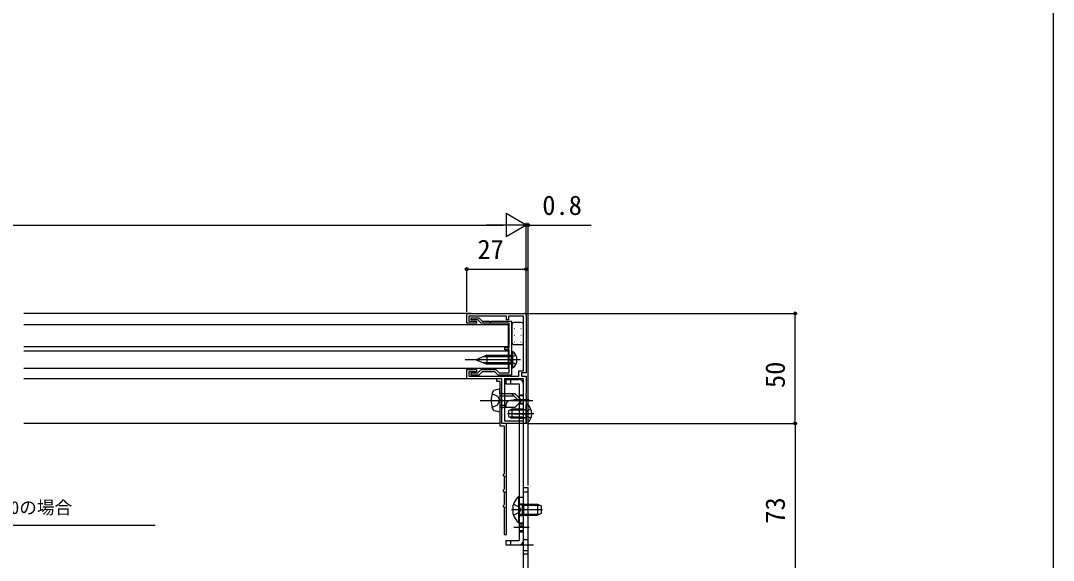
# Model space of a CAD drawing. Units: millimetres, scale not verified. Extents: x -525 to 525, y -783 to 778.
# Drawn here: x 56.8 to 525, y -414.3 to -169.6 of the extents above; entities that cross this region are included whole.
import ezdxf
from ezdxf.enums import TextEntityAlignment as Align

# ---------------------------------------------------------------- set-up
doc = ezdxf.new("R2010")
doc.units = ezdxf.units.MM
doc.header["$LTSCALE"] = 4
for name, color, linetype in [('0-2_YKK_11', 7, 'Continuous'), ('0-4_YKK_12', 2, 'Continuous'), ('0-5_YKK_13', 4, 'Continuous'), ('0-6_YKK_D', 6, 'Continuous'), ('0-7_YKK_ZWAK', 7, 'Continuous')]:
    doc.layers.add(name, color=color, linetype=linetype)
doc.styles.add('ＭＳ ゴシック', font='')
doc.styles.get('ＭＳ ゴシック').set_extended_font_data('MS Gothic')

msp = doc.modelspace()

# ---------------------------------------------------------------- linework, layer by layer
at = {"layer": '0-2_YKK_11'}
msp.add_line((259.001, -302.302), (285.001, -302.302), dxfattribs=at)
for points in [[(260.001, -305.802), (263.501, -305.802), (263.501, -306.802), (259.001, -306.802), (259.001, -302.302)], [(286.001, -303.302), (286.001, -329.302), (283.801, -329.302), (283.801, -330.802), (286.001, -330.802), (286.001, -338.644), (285.881, -338.827), (285.881, -339.377), (286.001, -339.56), (286.001, -347.344), (285.881, -347.527), (285.881, -348.077), (286.001, -348.26), (286.001, -352.302), (275.001, -352.302), (275.001, -345.76), (275.121, -345.577), (275.121, -345.027), (275.001, -344.844), (275.001, -342.26), (275.121, -342.077), (275.121, -341.527), (275.001, -341.344), (275.001, -332.002), (259.001, -332.002), (259.001, -327.802), (263.501, -327.802), (263.501, -328.802), (260.001, -328.802), (260.001, -330.802), (282.601, -330.802), (282.601, -328.302), (284.801, -328.302), (284.801, -303.502), (278.001, -303.502), (278.001, -305.302), (277.001, -305.302), (277.001, -303.502), (260.001, -303.502), (260.001, -305.802)]]:
    msp.add_lwpolyline(points, dxfattribs=at)
for points in [[(279.301, -305.802), (279.301, -330.302), (273.301, -330.302), (271.801, -328.802), (266.001, -328.802), (264.501, -330.302), (261.001, -330.302), (261.001, -329.302), (264.087, -329.302), (265.587, -327.802), (272.216, -327.802), (273.716, -329.302), (278.301, -329.302), (278.301, -318.802), (276.301, -318.802), (276.301, -317.802), (278.301, -317.802), (278.301, -306.802), (265.587, -306.802), (264.087, -305.302), (261.001, -305.302), (261.001, -304.302), (264.501, -304.302), (266.001, -305.802), (269.343, -305.802), (269.527, -305.922), (270.076, -305.922), (270.26, -305.802)], [(277.001, -402.499), (277.001, -352.299), (275.001, -352.299), (275.001, -332.002), (272.501, -332.002), (272.501, -333.002), (274.001, -333.002), (274.001, -341.341), (274.121, -341.524), (274.121, -342.074), (274.001, -342.257), (274.001, -353.299), (276.001, -353.299), (276.001, -375.002), (275.801, -375.202), (275.501, -375.502), (275.501, -376.002), (276.128, -376.002), (276.325, -376.342), (276.001, -376.902), (276.001, -382.002), (275.801, -382.202), (275.501, -382.502), (275.501, -383.002), (276.128, -383.002), (276.325, -383.342), (276.001, -383.902), (276.001, -389.002), (275.801, -389.202), (275.501, -389.502), (275.501, -390.002), (276.128, -390.002), (276.325, -390.342), (276.001, -390.902), (276.001, -402.499)], [(284.801, -351.102), (284.801, -332.002), (276.201, -332.002), (276.201, -351.102)]]:
    msp.add_lwpolyline(points, close=True, dxfattribs=at)
msp.add_arc((285.001, -303.302), 1, 0.00001, 89.99999, dxfattribs=at)
at = {"layer": '0-4_YKK_12'}
for p, q in [((261.001, -302.302), (58.251, -302.302)), ((58.251, -307.302), (278.001, -307.302)), ((278.001, -327.302), (278.001, -307.302)), ((58.251, -317.302), (278.001, -317.302)), ((58.251, -319.302), (278.001, -319.302)), ((278.001, -327.302), (58.251, -327.302)), ((275.001, -332.005), (58.251, -332.005)), ((274.001, -352.305), (58.251, -352.305)), ((279.301, -391.302), (293.301, -391.302)), ((282.301, -391.302), (289.301, -391.302)), ((282.301, -407.302), (289.301, -407.302))]:
    msp.add_line(p, q, dxfattribs=at)
at = {"layer": '0-5_YKK_13'}
for p, q in [((279.501, -307.469), (279.501, -315.469)), ((279.831, -308.063), (279.84, -308.06)), ((283.801, -306.469), (280.501, -306.469)), ((282, -307.81), (282.05, -307.81)), ((282.141, -308.285), (282.225, -308.229)), ((282.574, -307.092), (282.583, -307.088)), ((284.801, -315.469), (284.801, -307.469)), ((279.501, -310.032), (279.535, -310.009)), ((280.43, -310.692), (280.439, -310.689)), ((280.575, -309.185), (280.625, -309.185)), ((280.575, -312.175), (280.625, -312.175)), ((281.257, -312.788), (281.34, -312.733)), ((281.406, -313.187), (281.415, -313.184)), ((282, -310.8), (282.05, -310.8)), ((283.55, -309.587), (283.559, -309.584)), ((283.615, -309.185), (283.665, -309.185)), ((283.615, -312.175), (283.665, -312.175)), ((284.196, -312.199), (284.205, -312.196)), ((280.501, -316.469), (283.801, -316.469)), ((280.575, -315.165), (280.625, -315.165)), ((282, -313.79), (282.05, -313.79)), ((282.052, -315.799), (282.061, -315.796)), ((283.615, -315.165), (283.665, -315.165)), ((284.795, -314.828), (284.801, -314.826)), ((266.681, -321.902), (279.301, -321.902)), ((268.13, -321.302), (268.13, -325.302)), ((268.13, -321.302), (279.301, -321.302)), ((279.301, -319.552), (279.301, -327.052)), ((279.301, -319.552), (279.81, -319.552)), ((279.81, -319.552), (279.81, -327.052)), ((283.422, -323.302), (258.301, -323.302)), ((279.301, -324.702), (266.681, -324.702)), ((279.301, -327.052), (279.81, -327.052)), ((276.801, -332.305), (282.801, -332.305)), ((278.801, -332.305), (278.801, -334.305)), ((282.801, -334.305), (282.801, -405.302)), ((284.801, -405.302), (284.801, -334.305)), ((265.101, -341.802), (289.001, -341.802)), ((274.001, -338.802), (274.001, -344.802)), ((281.001, -338.802), (274.001, -338.802)), ((274.001, -339.702), (280.401, -339.702)), ((284.001, -341.802), (278.801, -341.802)), ((279.501, -338.802), (282.501, -341.802)), ((280.382, -341.302), (287.275, -341.302)), ((281.001, -338.802), (284.001, -341.802)), ((281.001, -344.802), (284.001, -341.802)), ((282.801, -339.302), (284.801, -339.302)), ((282.801, -339.552), (284.801, -339.552)), ((274.001, -343.902), (276.801, -343.902)), ((276.801, -343.802), (276.801, -344.802)), ((279.401, -345.802), (278.001, -346.502)), ((278.001, -346.502), (278.001, -349.102)), ((284.601, -346.181), (278.643, -346.181)), ((284.601, -345.802), (279.401, -345.802)), ((279.401, -345.802), (279.401, -349.802)), ((282.801, -343.052), (284.801, -343.052)), ((282.801, -343.302), (284.801, -343.302)), ((282.801, -345.802), (284.801, -345.802)), ((282.801, -346.052), (284.801, -346.052)), ((284.601, -345.802), (284.601, -349.802)), ((284.601, -345.802), (285.414, -345.947)), ((284.601, -346.181), (285.617, -345.941)), ((286.001, -351.778), (286.001, -343.827)), ((288.078, -345.727), (286.213, -346.657)), ((289.501, -347.802), (277.538, -347.802)), ((278.001, -349.102), (279.401, -349.802)), ((284.601, -349.423), (278.643, -349.423)), ((284.601, -349.802), (279.401, -349.802)), ((280.382, -347.802), (287.275, -347.802)), ((282.801, -349.552), (284.801, -349.552)), ((282.801, -349.802), (284.801, -349.802)), ((284.601, -349.423), (285.617, -349.663)), ((284.601, -349.802), (285.414, -349.658)), ((286.213, -346.657), (285.604, -347.802)), ((286.213, -348.947), (285.604, -347.802)), ((288.078, -349.877), (286.213, -348.947)), ((284.801, -381.302), (286.801, -381.302)), ((284.801, -423.302), (284.801, -381.302)), ((284.801, -383.235), (286.801, -383.235)), ((286.801, -423.302), (286.801, -381.302)), ((282.554, -385.402), (282.801, -385.402)), ((282.554, -385.402), (282.554, -397.202)), ((282.801, -397.202), (282.801, -385.402)), ((282.801, -385.652), (284.801, -385.652)), ((280.219, -388.802), (282.936, -390.157)), ((280.219, -393.802), (282.936, -392.447)), ((282.801, -388.652), (284.801, -388.652)), ((283.545, -391.302), (282.936, -390.157)), ((283.545, -391.302), (282.936, -392.447)), ((284.201, -389.235), (283.278, -389.042)), ((284.201, -388.802), (283.606, -389.018)), ((284.201, -388.802), (284.201, -393.802)), ((284.201, -388.802), (291.101, -388.802)), ((284.201, -389.235), (292.022, -389.235)), ((284.801, -389.012), (284.801, -394.012)), ((284.801, -389.202), (286.801, -389.202)), ((291.101, -388.802), (292.801, -389.602)), ((291.101, -388.802), (291.101, -393.802)), ((292.801, -393.002), (291.101, -393.802)), ((292.801, -389.602), (292.801, -393.002)), ((282.554, -397.202), (282.801, -397.202)), ((282.801, -393.952), (284.801, -393.952)), ((282.801, -397.302), (284.801, -397.302)), ((282.801, -397.802), (284.801, -397.802)), ((284.201, -393.369), (283.278, -393.563)), ((284.201, -393.802), (283.606, -393.586)), ((284.201, -393.369), (292.022, -393.369)), ((284.201, -393.802), (291.101, -393.802)), ((284.801, -393.402), (286.801, -393.402)), ((280.382, -399.302), (287.275, -399.302)), ((282.801, -398.571), (284.801, -398.571)), ((282.801, -400.802), (284.801, -400.802)), ((282.801, -401.302), (284.801, -401.302)), ((276.801, -405.302), (282.801, -405.302)), ((278.801, -405.302), (278.801, -407.302)), ((284.801, -404.802), (286.801, -404.802)), ((284.801, -409.802), (286.801, -409.802)), ((284.801, -411.302), (286.801, -411.302))]:
    msp.add_line(p, q, dxfattribs=at)
for points in [[(268.13, -321.302), (263.301, -323.302), (268.13, -325.302)], [(279.301, -321.302), (279.301, -325.302), (268.13, -325.302)], [(281.311, -321.252), (279.455, -322.157), (278.846, -323.302)], [(281.311, -325.352), (279.455, -324.447), (278.846, -323.302)], [(276.801, -332.305), (276.801, -334.305), (282.801, -334.305)], [(274.001, -338.802), (274.001, -336.552), (271.847, -337.129)], [(270.46, -338.652), (273.023, -339.902), (274.034, -341.802)], [(270.46, -344.952), (273.023, -343.702), (274.034, -341.802)], [(274.001, -338.802), (274.001, -344.802), (281.001, -344.802)], [(274.001, -344.802), (274.001, -347.052), (271.847, -346.475)], [(276.801, -405.302), (276.801, -407.302), (282.801, -407.302)]]:
    msp.add_lwpolyline(points, dxfattribs=at)
for centre, radius, start, end in [((280.501, -307.469), 1, 90, 180), ((283.801, -307.469), 1, 0, 90), ((280.501, -315.469), 1, 180, 270), ((283.801, -315.469), 1, 270, 0), ((277.275, -323.302), 4.527, 304.06671, 55.93329), ((282.801, -334.305), 2, 0, 90), ((272.339, -338.965), 1.9, 105, 166.43768), ((284.101, -341.802), 14, 166.43768, 193.56232), ((278.801, -343.802), 2, 90, 180), ((272.339, -344.64), 1.9, 193.56232, 255), ((285.501, -345.455), 0.5, 259.90904, 0), ((286.276, -343.827), 0.274, 52.28591, 180), ((283.201, -347.802), 5.3, 306.68934, 53.31066), ((285.501, -350.15), 0.5, 0, 100.09096), ((286.276, -351.778), 0.274, 180, 307.71409), ((287.501, -391.302), 7.7, 129.98312, 230.01688), ((283.401, -388.455), 0.6, 180, 289.96957), ((283.401, -394.15), 0.6, 70.03043, 180), ((282.801, -405.302), 2, 270, 0)]:
    msp.add_arc(centre, radius, start, end, dxfattribs=at)
at = {"layer": '0-6_YKK_D'}
for p, q in [((286.001, -262.3), (276.908, -257.05)), ((276.908, -257.05), (276.908, -267.55)), ((286.001, -302.302), (286.001, -261.3)), ((286.001, -302.302), (286.001, -261.3)), ((286.801, -380.302), (286.801, -261.3)), ((-317.499, -262.3), (275.501, -262.3)), ((286.001, -262.3), (267.815, -262.3)), ((286.001, -262.3), (276.908, -267.55)), ((286.001, -262.3), (283.451, -262.3)), ((286.001, -262.3), (286.801, -262.3)), ((286.801, -262.3), (315.47, -262.3)), ((259.001, -301.602), (259.001, -281.3)), ((259.001, -282.3), (286.001, -282.3)), ((286.001, -302.302), (286.001, -281.3)), ((286.001, -302.302), (408.901, -302.302)), ((407.901, -352.302), (407.901, -302.302)), ((286.701, -352.302), (408.901, -352.302)), ((286.701, -352.302), (408.901, -352.302)), ((407.901, -352.302), (407.901, -425.302))]:
    msp.add_line(p, q, dxfattribs=at)
msp.add_lwpolyline([(-17.703, -361.711), (-16.221, -363.787), (8.478, -398.382), (117.815, -398.382)], dxfattribs=at)
for centre in [(286.801, -262.3), (259.001, -282.3), (286.001, -282.3), (407.901, -302.302), (407.901, -352.302), (407.901, -352.302)]:
    msp.add_circle(centre, 0.637, dxfattribs=at)
at = {"layer": '0-7_YKK_ZWAK'}
msp.add_lwpolyline([(-525, -782.8), (525, -782.8), (525, 747.2)], dxfattribs=at)

# ---------------------------------------------------------------- texts
at = {"layer": '0-6_YKK_D', "style": 'ＭＳ ゴシック'}
for s, height, p in [('0.8', 8.798, (293.288, -260.3)), ('27', 8.798, (263.876, -280.3)), ('出来幅W＞870の場合', 5.865, (8.157, -395.056))]:
    msp.add_text(s, height=height, dxfattribs=at).set_placement(p, align=Align.BOTTOM_LEFT)
for s, p in [('50', (405.901, -336.166)), ('73', (405.901, -397.666))]:
    msp.add_text(s, height=8.798, rotation=90, dxfattribs=at).set_placement(p, align=Align.BOTTOM_LEFT)

doc.saveas('drawing.dxf')
